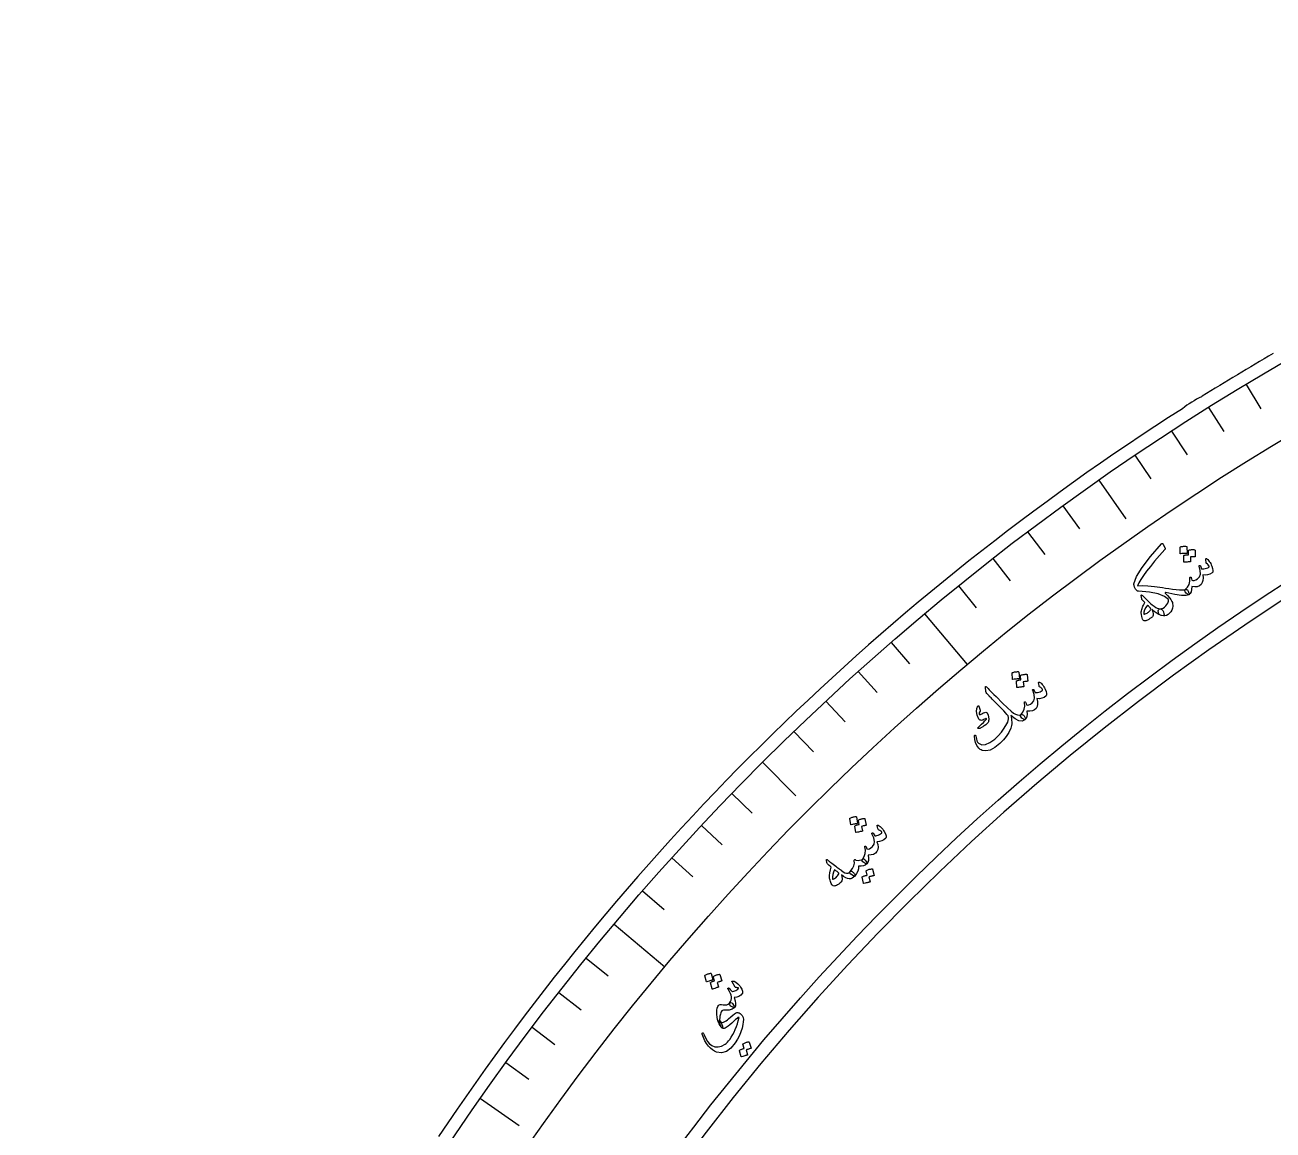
# Model space of a CAD drawing. Header units: millimetres. Extents: x -68 to 68, y -68 to 78.
# Drawn here: x -67.16 to -33.87, y 37.67 to 67.16 of the extents above; entities that cross this region are included whole.
import ezdxf

# ---------------------------------------------------------------- set-up
doc = ezdxf.new("R2010")
doc.units = ezdxf.units.MM
for name, color, linetype in [('CUT_INNER', 6, 'Continuous'), ('CUT_OUTER', 1, 'Continuous'), ('ENGRAVE', 7, 'Continuous'), ('ENGRAVE_FINE', 8, 'Continuous'), ('TEXT', 5, 'Continuous')]:
    doc.layers.add(name, color=color, linetype=linetype)

msp = doc.modelspace()

# ---------------------------------------------------------------- linework, layer by layer
at = {"layer": 'CUT_INNER'}
msp.add_arc((0.0001, -0.0002), 61.7624, 92.285139, 12.656461, dxfattribs=at)
at = {"layer": 'CUT_OUTER'}
msp.add_lwpolyline([(-35.7768, 57.2387), (-35.7617, 57.2481)], dxfattribs=at)
for centre, radius, start, end in [((-0.6176, 1.0093), 66.3168, 120.0935, 122.001596), ((-34.557, 54.7459), 2.7752, 116.07332, 128.50186), ((-0.0058, 0.0048), 67.4925, 122.515335, 146.250665)]:
    msp.add_arc(centre, radius, start, end, dxfattribs=at)
at = {"layer": 'ENGRAVE'}
for points in [[(-38.519, 55.0108), (-37.795, 53.9768)], [(-43.1669, 51.4443), (-42.031, 50.0906)], [(-47.4863, 47.4863), (-46.5937, 46.5937)], [(-51.4443, 43.1669), (-50.0906, 42.031)], [(-55.0108, 38.519), (-53.9768, 37.795)]]:
    msp.add_lwpolyline(points, dxfattribs=at)
for radius in [67.1557, 65.3886, 62.1068]:
    msp.add_circle((0, 0), radius, dxfattribs=at)
at = {"layer": 'ENGRAVE_FINE'}
for points in [[(-34.5878, 57.5637), (-34.1977, 56.9145)], [(-35.5871, 56.9513), (-35.1858, 56.309)], [(-36.5756, 56.3216), (-36.1632, 55.6864)], [(-37.553, 55.6746), (-37.1295, 55.0468)], [(-39.4732, 54.3301), (-39.028, 53.7174)], [(-40.4153, 53.633), (-39.9596, 53.0281)], [(-41.3452, 52.9195), (-40.8789, 52.3227)], [(-42.2625, 52.1898), (-41.7859, 51.6012)], [(-44.0581, 50.6831), (-43.5613, 50.1115)], [(-44.936, 49.9064), (-44.4292, 49.3436)], [(-45.8001, 49.1146), (-45.2836, 48.5607)], [(-46.6503, 48.3078), (-46.1242, 47.763)], [(-48.3078, 46.6503), (-47.763, 46.1242)], [(-49.1146, 45.8001), (-48.5607, 45.2836)], [(-49.9064, 44.936), (-49.3436, 44.4292)], [(-50.6831, 44.0581), (-50.1115, 43.5613)], [(-52.1898, 42.2625), (-51.6012, 41.7859)], [(-52.9195, 41.3452), (-52.3227, 40.8789)], [(-53.633, 40.4153), (-53.0281, 39.9596)], [(-54.3301, 39.4732), (-53.7174, 39.028)]]:
    msp.add_lwpolyline(points, dxfattribs=at)
at = {"layer": 'TEXT'}
for points in [[(-36.8421, 53.3184), (-36.8375, 53.3212), (-36.833, 53.323), (-36.8287, 53.3238), (-36.8247, 53.3236), (-36.8188, 53.322), (-36.8133, 53.3182), (-36.8084, 53.312), (-36.8038, 53.3035), (-36.7472, 53.1844), (-36.7452, 53.1784), (-36.7453, 53.1724), (-36.7475, 53.1665), (-36.7517, 53.1606), (-36.8971, 52.9984), (-37.0269, 52.8477), (-37.1412, 52.7087), (-37.2403, 52.5813), (-37.3241, 52.4659), (-37.3926, 52.3624), (-37.446, 52.271), (-37.4842, 52.1917), (-37.3591, 52.2012), (-37.2069, 52.1969), (-37.0279, 52.1787), (-36.8221, 52.1465), (-36.7367, 52.1326), (-36.6467, 52.1194), (-36.5521, 52.1067), (-36.4528, 52.0945), (-36.3615, 52.0853), (-36.2908, 52.0816), (-36.2407, 52.0833), (-36.211, 52.0905), (-36.1798, 52.0967), (-36.1529, 52.0826), (-36.1302, 52.0484), (-36.1119, 51.9939), (-36.1088, 51.978), (-36.1081, 51.9655), (-36.1099, 51.9565), (-36.1141, 51.951), (-36.1854, 51.9321), (-36.3117, 51.9363), (-36.4931, 51.9634), (-36.73, 52.0128), (-36.7412, 52.0116), (-36.7475, 52.009), (-36.7491, 52.0049), (-36.7458, 51.9992), (-36.6846, 51.9342), (-36.6344, 51.8757), (-36.5952, 51.824), (-36.5671, 51.7788), (-36.5554, 51.745), (-36.548, 51.712), (-36.5449, 51.6796), (-36.546, 51.6481), (-36.5553, 51.5936), (-36.5721, 51.5446), (-36.5964, 51.5008), (-36.6282, 51.4624), (-36.669, 51.4267), (-36.7104, 51.4026), (-36.7524, 51.3903), (-36.7951, 51.3897), (-36.8474, 51.4002), (-36.8868, 51.4186), (-36.913, 51.4449), (-36.9262, 51.4792), (-36.9301, 51.5226), (-36.9241, 51.5538), (-36.9083, 51.573), (-36.8827, 51.58), (-36.841, 51.5859), (-36.8014, 51.6004), (-36.7638, 51.6235), (-36.7284, 51.6552), (-36.698, 51.693), (-36.6756, 51.7344), (-36.6612, 51.7793), (-36.6547, 51.8278), (-36.7637, 51.9104), (-36.9339, 51.9753), (-37.1657, 52.0218), (-37.4592, 52.0493), (-37.4833, 52.0539), (-37.5041, 52.0652), (-37.5219, 52.0831), (-37.5365, 52.1077), (-37.5605, 52.159), (-37.5768, 52.1996), (-37.5854, 52.2295), (-37.5862, 52.2486), (-37.5088, 52.442), (-37.3602, 52.6844), (-37.1396, 52.9752), (-36.8458, 53.3136), (-36.8451, 53.3141), (-36.8445, 53.3147), (-36.8442, 53.3153), (-36.844, 53.316), (-36.8437, 53.3166), (-36.8434, 53.3172), (-36.8428, 53.3178), (-36.8421, 53.3184)], [(-36.3471, 53.221), (-36.3465, 53.2243), (-36.3445, 53.2273), (-36.3412, 53.2302), (-36.3366, 53.2327), (-36.3171, 53.2376), (-36.2977, 53.2415), (-36.2785, 53.2445), (-36.2593, 53.2466), (-36.24, 53.2477), (-36.2205, 53.2479), (-36.2008, 53.247), (-36.1809, 53.2451), (-36.1751, 53.2435), (-36.1711, 53.2409), (-36.1688, 53.2375), (-36.1682, 53.2332), (-36.1631, 53.0631), (-36.1644, 53.0591), (-36.1678, 53.0565), (-36.1734, 53.0553), (-36.181, 53.0555), (-36.1876, 53.0556), (-36.1977, 53.0555), (-36.2115, 53.0552), (-36.229, 53.0548), (-36.2502, 53.054), (-36.2755, 53.0527), (-36.3048, 53.051), (-36.3381, 53.0488), (-36.3428, 53.0489), (-36.346, 53.0502), (-36.3476, 53.0525), (-36.3476, 53.0559)], [(-36.1277, 53.1329), (-36.127, 53.1362), (-36.1251, 53.1393), (-36.1218, 53.1421), (-36.1172, 53.1446), (-36.0977, 53.1494), (-36.0784, 53.1533), (-36.0592, 53.1562), (-36.04, 53.1582), (-36.0208, 53.1593), (-36.0014, 53.1593), (-35.9817, 53.1584), (-35.9618, 53.1565), (-35.9571, 53.1549), (-35.9537, 53.1523), (-35.9516, 53.1484), (-35.9507, 53.1435), (-35.9458, 52.9735), (-35.9468, 52.9705), (-35.9498, 52.9685), (-35.9549, 52.9673), (-35.962, 52.967), (-35.9668, 52.9669), (-35.9742, 52.9668), (-35.9843, 52.9665), (-35.997, 52.9661), (-36.0123, 52.9655), (-36.0302, 52.9646), (-36.0506, 52.9635), (-36.0735, 52.962), (-36.0689, 52.8372), (-36.0702, 52.8332), (-36.0736, 52.8306), (-36.0791, 52.8294), (-36.0867, 52.8296), (-36.0932, 52.8297), (-36.1034, 52.8296), (-36.1172, 52.8294), (-36.1345, 52.8289), (-36.1557, 52.8281), (-36.1809, 52.8269), (-36.2101, 52.8252), (-36.2434, 52.823), (-36.2474, 52.8237), (-36.2501, 52.8253), (-36.2514, 52.8278), (-36.2513, 52.8313), (-36.2512, 52.9961), (-36.2506, 52.9994), (-36.2486, 53.0025), (-36.2454, 53.0053), (-36.2408, 53.0078), (-36.227, 53.0113), (-36.2132, 53.0144), (-36.1993, 53.0171), (-36.1853, 53.0195), (-36.1712, 53.0213), (-36.157, 53.0224), (-36.1429, 53.0229), (-36.1287, 53.0226)], [(-35.6619, 52.9125), (-35.66, 52.9172), (-35.6554, 52.9191), (-35.6482, 52.9183), (-35.6383, 52.9148), (-35.6246, 52.9066), (-35.6089, 52.8924), (-35.5912, 52.8722), (-35.5714, 52.846), (-35.5501, 52.8154), (-35.5315, 52.7841), (-35.5155, 52.7522), (-35.5022, 52.7196), (-35.4822, 52.6523), (-35.4746, 52.5994), (-35.4795, 52.5608), (-35.4969, 52.5365), (-35.5539, 52.5026), (-35.6144, 52.4826), (-35.6783, 52.4764), (-35.7457, 52.484), (-35.7356, 52.4065), (-35.7395, 52.338), (-35.7575, 52.2785), (-35.7894, 52.2278), (-35.834, 52.1909), (-35.8904, 52.1699), (-35.9586, 52.1648), (-36.0387, 52.1755), (-36.0433, 52.097), (-36.0571, 52.0336), (-36.0802, 51.9853), (-36.1125, 51.9521), (-36.123, 51.9511), (-36.139, 51.9589), (-36.1606, 51.9756), (-36.1877, 52.001), (-36.2105, 52.0288), (-36.2218, 52.0532), (-36.2214, 52.0741), (-36.2095, 52.0916), (-36.1494, 52.1573), (-36.1087, 52.2321), (-36.0874, 52.3161), (-36.0854, 52.4093), (-36.0853, 52.4144), (-36.0844, 52.4186), (-36.0826, 52.422), (-36.0799, 52.4246), (-36.0759, 52.4267), (-36.0718, 52.4278), (-36.0676, 52.4279), (-36.0632, 52.4269), (-36.0559, 52.4195), (-36.0496, 52.403), (-36.0441, 52.3773), (-36.0394, 52.3424), (-36.0085, 52.3343), (-35.9717, 52.338), (-35.929, 52.3534), (-35.8804, 52.3806), (-35.8315, 52.4316), (-35.8083, 52.5048), (-35.8106, 52.6001), (-35.8385, 52.7177), (-35.84, 52.7237), (-35.8402, 52.7286), (-35.839, 52.7324), (-35.8365, 52.7351), (-35.8319, 52.7377), (-35.8273, 52.7391), (-35.8227, 52.7393), (-35.8182, 52.7384), (-35.8136, 52.7358), (-35.8098, 52.7327), (-35.8067, 52.7291), (-35.8045, 52.7249), (-35.7756, 52.6487), (-35.7463, 52.6449), (-35.7147, 52.6455), (-35.6806, 52.6506), (-35.6442, 52.6602), (-35.611, 52.6728), (-35.5883, 52.6861), (-35.5759, 52.7), (-35.5739, 52.7145), (-35.5806, 52.7302), (-35.5954, 52.749), (-35.6183, 52.7708), (-35.6493, 52.7958), (-35.6536, 52.8058), (-35.6572, 52.8286), (-35.6599, 52.8642), (-35.6619, 52.9125)], [(-36.8801, 51.5795), (-36.8555, 51.5741), (-36.833, 51.5581), (-36.8125, 51.5317), (-36.7941, 51.4948), (-36.7786, 51.4497), (-36.7734, 51.4174), (-36.7783, 51.3977), (-36.7935, 51.3908), (-36.8574, 51.4003), (-36.9296, 51.4332), (-37.0103, 51.4893), (-37.0994, 51.5686), (-37.0761, 51.501), (-37.0647, 51.4471), (-37.065, 51.4067), (-37.0771, 51.3799), (-37.0868, 51.3699), (-37.0977, 51.3598), (-37.1099, 51.3497), (-37.1233, 51.3395), (-37.1378, 51.3292), (-37.1531, 51.3186), (-37.1692, 51.3077), (-37.1861, 51.2964), (-37.217, 51.2782), (-37.2425, 51.2654), (-37.2627, 51.2579), (-37.2774, 51.2558), (-37.3042, 51.2618), (-37.3251, 51.2718), (-37.3403, 51.2858), (-37.3495, 51.3037), (-37.367, 51.373), (-37.3785, 51.4285), (-37.3841, 51.4703), (-37.3837, 51.4982), (-37.3781, 51.5286), (-37.3708, 51.5589), (-37.3619, 51.5892), (-37.3514, 51.6195), (-37.3392, 51.6501), (-37.3251, 51.6811), (-37.3091, 51.7126), (-37.2912, 51.7445), (-37.3419, 51.7987), (-37.3524, 51.81), (-37.3603, 51.821), (-37.3658, 51.8318), (-37.3687, 51.8423), (-37.386, 51.9345), (-37.3854, 51.9479), (-37.3787, 51.952), (-37.3659, 51.9468), (-37.347, 51.9323), (-37.2956, 51.88), (-37.2482, 51.8322), (-37.2046, 51.789), (-37.165, 51.7505), (-37.1291, 51.7167), (-37.0969, 51.6881), (-37.0684, 51.6645), (-37.0435, 51.646), (-36.9987, 51.6178), (-36.9565, 51.5974), (-36.917, 51.5846), (-36.8801, 51.5795)], [(-37.2181, 51.6786), (-37.2643, 51.6118), (-37.2954, 51.5494), (-37.3114, 51.4915), (-37.3122, 51.4382), (-37.2951, 51.4389), (-37.2759, 51.4435), (-37.2545, 51.452), (-37.231, 51.4644), (-37.2184, 51.4727), (-37.206, 51.4816), (-37.1938, 51.491), (-37.1819, 51.501), (-37.1704, 51.5117), (-37.1594, 51.5234), (-37.1489, 51.5359), (-37.139, 51.5494), (-37.1311, 51.5699), (-37.1353, 51.5928), (-37.1517, 51.6179), (-37.1802, 51.6454), (-37.1947, 51.657), (-37.2058, 51.6665), (-37.2136, 51.6736), (-37.2181, 51.6786)], [(-40.8303, 49.8645), (-40.8299, 49.8679), (-40.8282, 49.8711), (-40.8252, 49.8742), (-40.8209, 49.8772), (-40.8019, 49.8837), (-40.7829, 49.8893), (-40.764, 49.894), (-40.745, 49.8977), (-40.7259, 49.9005), (-40.7065, 49.9023), (-40.6868, 49.9031), (-40.6668, 49.903), (-40.6609, 49.9019), (-40.6567, 49.8997), (-40.6541, 49.8965), (-40.6531, 49.8923), (-40.6333, 49.7232), (-40.6343, 49.7191), (-40.6374, 49.7162), (-40.6428, 49.7145), (-40.6505, 49.7141), (-40.657, 49.7136), (-40.6671, 49.7127), (-40.6809, 49.7112), (-40.6982, 49.7092), (-40.7193, 49.7066), (-40.7443, 49.7031), (-40.7734, 49.6988), (-40.8064, 49.6937), (-40.8111, 49.6935), (-40.8144, 49.6945), (-40.8162, 49.6967), (-40.8165, 49.7001)], [(-40.604, 49.7959), (-40.6037, 49.7992), (-40.602, 49.8024), (-40.599, 49.8055), (-40.5946, 49.8084), (-40.5757, 49.8149), (-40.5567, 49.8204), (-40.5378, 49.825), (-40.5189, 49.8287), (-40.4999, 49.8314), (-40.4805, 49.8331), (-40.4608, 49.8339), (-40.4408, 49.8337), (-40.436, 49.8326), (-40.4324, 49.8302), (-40.43, 49.8266), (-40.4286, 49.8218), (-40.409, 49.6528), (-40.4097, 49.6498), (-40.4126, 49.6475), (-40.4175, 49.6459), (-40.4246, 49.645), (-40.4293, 49.6445), (-40.4367, 49.6437), (-40.4467, 49.6425), (-40.4594, 49.641), (-40.4746, 49.6391), (-40.4923, 49.6367), (-40.5125, 49.6337), (-40.5353, 49.6303), (-40.5198, 49.5063), (-40.5207, 49.5022), (-40.5239, 49.4993), (-40.5293, 49.4977), (-40.5369, 49.4972), (-40.5434, 49.4968), (-40.5535, 49.4958), (-40.5672, 49.4944), (-40.5845, 49.4924), (-40.6055, 49.4898), (-40.6305, 49.4864), (-40.6595, 49.4821), (-40.6924, 49.4771), (-40.6965, 49.4774), (-40.6993, 49.4787), (-40.7008, 49.4812), (-40.701, 49.4846), (-40.7152, 49.6488), (-40.7149, 49.6522), (-40.7132, 49.6554), (-40.7102, 49.6585), (-40.7059, 49.6614), (-40.6925, 49.6661), (-40.679, 49.6703), (-40.6653, 49.6743), (-40.6516, 49.6778), (-40.6377, 49.6809), (-40.6237, 49.6832), (-40.6096, 49.6849), (-40.5955, 49.6859)], [(-40.1209, 49.6168), (-40.1194, 49.6216), (-40.115, 49.6239), (-40.1078, 49.6237), (-40.0975, 49.621), (-40.0832, 49.6141), (-40.0664, 49.6013), (-40.047, 49.5827), (-40.025, 49.5583), (-40.0011, 49.5297), (-39.9798, 49.5001), (-39.9612, 49.4697), (-39.9451, 49.4384), (-39.9193, 49.3731), (-39.9071, 49.321), (-39.9086, 49.2821), (-39.9239, 49.2564), (-39.9777, 49.2178), (-40.0362, 49.1926), (-40.0994, 49.1808), (-40.1672, 49.1826), (-40.1504, 49.1063), (-40.1484, 49.0376), (-40.161, 48.9768), (-40.1885, 48.9236), (-40.2297, 48.8829), (-40.2841, 48.8571), (-40.3516, 48.8461), (-40.4323, 48.8498), (-40.43, 48.7712), (-40.4383, 48.7068), (-40.4571, 48.6567), (-40.4864, 48.6208), (-40.4968, 48.6189), (-40.5134, 48.6253), (-40.5364, 48.64), (-40.5656, 48.663), (-40.5907, 48.6887), (-40.604, 48.712), (-40.6055, 48.7329), (-40.5952, 48.7514), (-40.541, 48.822), (-40.5069, 48.9001), (-40.493, 48.9856), (-40.4991, 49.0786), (-40.4995, 49.0837), (-40.4989, 49.088), (-40.4974, 49.0915), (-40.4949, 49.0943), (-40.4912, 49.0968), (-40.4872, 49.0983), (-40.4829, 49.0987), (-40.4785, 49.0981), (-40.4707, 49.0914), (-40.4629, 49.0755), (-40.4552, 49.0503), (-40.4475, 49.016), (-40.416, 49.0106), (-40.3796, 49.0175), (-40.3385, 49.0366), (-40.2924, 49.0679), (-40.2482, 49.1229), (-40.2313, 49.1978), (-40.2419, 49.2926), (-40.2799, 49.4074), (-40.2819, 49.4132), (-40.2825, 49.418), (-40.2817, 49.4219), (-40.2795, 49.4248), (-40.275, 49.4278), (-40.2706, 49.4296), (-40.2661, 49.4302), (-40.2615, 49.4297), (-40.2567, 49.4275), (-40.2526, 49.4247), (-40.2493, 49.4214), (-40.2466, 49.4174), (-40.2112, 49.344), (-40.1817, 49.3428), (-40.1503, 49.3462), (-40.1168, 49.3542), (-40.0814, 49.3669), (-40.0494, 49.3823), (-40.0279, 49.3975), (-40.0168, 49.4124), (-40.0161, 49.4271), (-40.0241, 49.4422), (-40.0405, 49.4596), (-40.0652, 49.4794), (-40.0982, 49.5015), (-40.1034, 49.5111), (-40.1089, 49.5335), (-40.1147, 49.5687), (-40.1209, 49.6168)], [(-41.5371, 49.487), (-41.5378, 49.5026), (-41.5342, 49.5098), (-41.5264, 49.5085), (-41.5143, 49.4987), (-41.5044, 49.4888), (-41.4881, 49.4723), (-41.4656, 49.4493), (-41.4368, 49.4196), (-41.4016, 49.3835), (-41.3599, 49.3409), (-41.3117, 49.2919), (-41.2571, 49.2365), (-41.0851, 49.0639), (-40.9507, 48.9335), (-40.8538, 48.8451), (-40.7945, 48.799), (-40.7342, 48.7677), (-40.6807, 48.7495), (-40.6338, 48.7445), (-40.5937, 48.7526), (-40.5759, 48.7576), (-40.5585, 48.7573), (-40.5416, 48.7517), (-40.5252, 48.7408), (-40.5103, 48.7265), (-40.4982, 48.7105), (-40.4886, 48.693), (-40.4817, 48.6738), (-40.4777, 48.6557), (-40.477, 48.641), (-40.4794, 48.6297), (-40.485, 48.622), (-40.5617, 48.5849), (-40.6504, 48.5915), (-40.7513, 48.6417), (-40.8644, 48.7355), (-40.8537, 48.696), (-40.8458, 48.6532), (-40.8406, 48.6071), (-40.8382, 48.5578), (-40.8394, 48.5117), (-40.8444, 48.4687), (-40.8531, 48.4287), (-40.8655, 48.3916), (-40.9184, 48.2813), (-40.9838, 48.1775), (-41.0615, 48.0802), (-41.1518, 47.9893), (-41.2877, 47.88), (-41.4122, 47.8122), (-41.5257, 47.7863), (-41.6281, 47.8022), (-41.654, 47.8144), (-41.6771, 47.8284), (-41.6975, 47.8442), (-41.715, 47.8618), (-41.7665, 47.9355), (-41.8039, 48.0134), (-41.827, 48.0956), (-41.8358, 48.182), (-41.8353, 48.189), (-41.8336, 48.1953), (-41.8305, 48.2008), (-41.8261, 48.2055), (-41.8216, 48.2083), (-41.8168, 48.2092), (-41.8116, 48.2082), (-41.806, 48.2054), (-41.802, 48.201), (-41.7987, 48.1949), (-41.7963, 48.1872), (-41.7946, 48.1778), (-41.7823, 48.1104), (-41.7667, 48.057), (-41.748, 48.0177), (-41.7261, 47.9923), (-41.6398, 47.9541), (-41.5385, 47.9601), (-41.422, 48.0103), (-41.2902, 48.1044), (-41.1993, 48.1896), (-41.1149, 48.286), (-41.0369, 48.3936), (-40.9651, 48.5126), (-40.9454, 48.5568), (-40.9326, 48.6011), (-40.9265, 48.6456), (-40.9273, 48.6901), (-40.9304, 48.7043), (-40.938, 48.7212), (-40.95, 48.7408), (-40.9665, 48.7632), (-40.9966, 48.7989), (-41.0495, 48.8561), (-41.1255, 48.9347), (-41.2244, 49.0347), (-41.2764, 49.0868), (-41.3213, 49.1318), (-41.3591, 49.1696), (-41.3898, 49.2003), (-41.4135, 49.224), (-41.4305, 49.2409), (-41.4407, 49.2511), (-41.4441, 49.2545), (-41.4785, 49.29), (-41.5037, 49.3215), (-41.5196, 49.3492), (-41.5262, 49.3729)], [(-41.7385, 48.9903), (-41.7355, 48.9923), (-41.7322, 48.9932), (-41.7287, 48.9932), (-41.7249, 48.992), (-41.7224, 48.9902), (-41.7202, 48.988), (-41.7181, 48.9852), (-41.7163, 48.982), (-41.6819, 48.8798), (-41.679, 48.8689), (-41.6779, 48.8597), (-41.6784, 48.8521), (-41.6807, 48.8461), (-41.6945, 48.8255), (-41.7043, 48.8055), (-41.7099, 48.7863), (-41.7114, 48.7677), (-41.709, 48.7608), (-41.7015, 48.7576), (-41.689, 48.758), (-41.6715, 48.7621), (-41.6611, 48.7662), (-41.6505, 48.7708), (-41.6398, 48.7757), (-41.629, 48.7811), (-41.6179, 48.7869), (-41.6066, 48.7933), (-41.595, 48.8003), (-41.583, 48.8078), (-41.5333, 48.824), (-41.495, 48.8028), (-41.4681, 48.7444), (-41.4525, 48.6488), (-41.4522, 48.6166), (-41.455, 48.5889), (-41.461, 48.5656), (-41.4701, 48.5468), (-41.4833, 48.5298), (-41.5043, 48.5095), (-41.5331, 48.486), (-41.5697, 48.4591), (-41.5886, 48.4458), (-41.6072, 48.4338), (-41.6253, 48.423), (-41.6429, 48.4136), (-41.6599, 48.4052), (-41.676, 48.3976), (-41.6912, 48.3907), (-41.7055, 48.3846), (-41.7157, 48.3825), (-41.7245, 48.3826), (-41.7317, 48.385), (-41.7373, 48.3896), (-41.7413, 48.396), (-41.7421, 48.4024), (-41.7397, 48.4086), (-41.7341, 48.4149), (-41.7152, 48.4335), (-41.6935, 48.4542), (-41.6689, 48.477), (-41.6414, 48.502), (-41.5902, 48.5486), (-41.5518, 48.5869), (-41.5263, 48.6169), (-41.5137, 48.6387), (-41.5128, 48.6424), (-41.5135, 48.6457), (-41.5156, 48.6487), (-41.5194, 48.6512), (-41.5224, 48.6522), (-41.5264, 48.6521), (-41.5312, 48.6509), (-41.5371, 48.6485), (-41.5875, 48.6228), (-41.6093, 48.6129), (-41.6298, 48.6065), (-41.649, 48.6038), (-41.6669, 48.6046), (-41.6846, 48.6083), (-41.6993, 48.6153), (-41.7108, 48.6257), (-41.7192, 48.6393), (-41.7622, 48.7429), (-41.7798, 48.8359), (-41.7719, 48.9184), (-41.7385, 48.9903)], [(-45.1569, 45.9831), (-45.1568, 45.9864), (-45.1554, 45.9898), (-45.1527, 45.9931), (-45.1486, 45.9965), (-45.1303, 46.0047), (-45.1119, 46.012), (-45.0934, 46.0183), (-45.0749, 46.0238), (-45.0562, 46.0283), (-45.037, 46.0318), (-45.0175, 46.0345), (-44.9975, 46.0361), (-44.9915, 46.0355), (-44.9871, 46.0337), (-44.9842, 46.0308), (-44.9829, 46.0267), (-44.948, 45.8601), (-44.9485, 45.8559), (-44.9514, 45.8527), (-44.9566, 45.8506), (-44.9642, 45.8494), (-44.9707, 45.8484), (-44.9807, 45.8465), (-44.9942, 45.8438), (-45.0113, 45.8403), (-45.0321, 45.8357), (-45.0567, 45.8301), (-45.0852, 45.8232), (-45.1176, 45.8151), (-45.1223, 45.8145), (-45.1257, 45.8152), (-45.1277, 45.8172), (-45.1283, 45.8205)], [(-44.9253, 45.9351), (-44.9253, 45.9384), (-44.9239, 45.9418), (-44.9212, 45.9451), (-44.9171, 45.9484), (-44.8988, 45.9566), (-44.8804, 45.9638), (-44.862, 45.9701), (-44.8435, 45.9754), (-44.8248, 45.9798), (-44.8057, 45.9833), (-44.7861, 45.9859), (-44.7662, 45.9875), (-44.7613, 45.9868), (-44.7575, 45.9847), (-44.7547, 45.9814), (-44.753, 45.9767), (-44.7182, 45.8102), (-44.7187, 45.8071), (-44.7213, 45.8045), (-44.7261, 45.8025), (-44.7331, 45.801), (-44.7377, 45.8), (-44.745, 45.7985), (-44.7548, 45.7965), (-44.7673, 45.7939), (-44.7823, 45.7906), (-44.7997, 45.7866), (-44.8196, 45.7818), (-44.8419, 45.7763), (-44.8154, 45.6543), (-44.8159, 45.6501), (-44.8188, 45.647), (-44.824, 45.6448), (-44.8316, 45.6437), (-44.838, 45.6426), (-44.848, 45.6408), (-44.8615, 45.6381), (-44.8785, 45.6346), (-44.8993, 45.6301), (-44.9238, 45.6244), (-44.9523, 45.6176), (-44.9846, 45.6096), (-44.9887, 45.6095), (-44.9916, 45.6106), (-44.9934, 45.6129), (-44.9939, 45.6163), (-45.0228, 45.7786), (-45.0228, 45.782), (-45.0214, 45.7853), (-45.0187, 45.7887), (-45.0146, 45.792), (-45.0017, 45.7978), (-44.9887, 45.8033), (-44.9754, 45.8084), (-44.962, 45.8132), (-44.9485, 45.8175), (-44.9348, 45.8211), (-44.9209, 45.8241), (-44.9069, 45.8263)], [(-44.428, 45.8002), (-44.427, 45.8051), (-44.4228, 45.8078), (-44.4156, 45.8083), (-44.4051, 45.8066), (-44.3903, 45.8009), (-44.3723, 45.7897), (-44.3513, 45.773), (-44.3272, 45.7506), (-44.3009, 45.7243), (-44.277, 45.6968), (-44.2557, 45.6682), (-44.2369, 45.6384), (-44.2053, 45.5757), (-44.1885, 45.5249), (-44.1865, 45.4861), (-44.1993, 45.4591), (-44.2495, 45.4157), (-44.3055, 45.3854), (-44.3673, 45.368), (-44.435, 45.3636), (-44.4114, 45.2891), (-44.4032, 45.221), (-44.4104, 45.1592), (-44.4329, 45.1037), (-44.4703, 45.0596), (-44.5221, 45.029), (-44.5883, 45.0119), (-44.669, 45.0083), (-44.6597, 44.9302), (-44.6622, 44.8654), (-44.6764, 44.8138), (-44.7023, 44.7754), (-44.7125, 44.7726), (-44.7296, 44.7774), (-44.7538, 44.79), (-44.785, 44.8102), (-44.8123, 44.8336), (-44.8277, 44.8556), (-44.831, 44.8763), (-44.8224, 44.8956), (-44.7748, 44.9709), (-44.7479, 45.0517), (-44.7417, 45.1381), (-44.7562, 45.2302), (-44.757, 45.2352), (-44.7568, 45.2395), (-44.7557, 45.2432), (-44.7535, 45.2462), (-44.75, 45.249), (-44.7461, 45.2508), (-44.7419, 45.2516), (-44.7374, 45.2514), (-44.729, 45.2455), (-44.7199, 45.2303), (-44.7099, 45.206), (-44.6991, 45.1725), (-44.6673, 45.17), (-44.6317, 45.1801), (-44.5924, 45.2028), (-44.5494, 45.2381), (-44.5103, 45.2969), (-44.5003, 45.373), (-44.5194, 45.4665), (-44.5675, 45.5773), (-44.5701, 45.583), (-44.5711, 45.5877), (-44.5706, 45.5916), (-44.5687, 45.5947), (-44.5645, 45.5981), (-44.5602, 45.6003), (-44.5558, 45.6013), (-44.5512, 45.6012), (-44.5462, 45.5995), (-44.5419, 45.5971), (-44.5383, 45.5941), (-44.5353, 45.5904), (-44.4934, 45.5204), (-44.4639, 45.5219), (-44.4329, 45.5281), (-44.4003, 45.5391), (-44.3662, 45.5549), (-44.3357, 45.5732), (-44.3156, 45.5902), (-44.3059, 45.6061), (-44.3065, 45.6208), (-44.3159, 45.635), (-44.3338, 45.6509), (-44.3602, 45.6684), (-44.395, 45.6875), (-44.4011, 45.6966), (-44.4086, 45.7184), (-44.4176, 45.7529), (-44.428, 45.8002)], [(-45.7792, 44.866), (-45.7798, 44.8822), (-45.7746, 44.8895), (-45.7637, 44.8878), (-45.7471, 44.8771), (-45.7378, 44.8699), (-45.7249, 44.86), (-45.7082, 44.8475), (-45.6879, 44.8324), (-45.6637, 44.8143), (-45.6358, 44.7932), (-45.6039, 44.7689), (-45.5682, 44.7414), (-45.533, 44.7145), (-45.5016, 44.6903), (-45.4739, 44.669), (-45.4498, 44.6504), (-45.4296, 44.6348), (-45.4132, 44.6221), (-45.4007, 44.6123), (-45.392, 44.6056), (-45.3362, 44.5642), (-45.2883, 44.5367), (-45.2484, 44.5229), (-45.2165, 44.5228), (-45.1992, 44.5279), (-45.1817, 44.5374), (-45.164, 44.5514), (-45.1463, 44.5699), (-45.1338, 44.579), (-45.1204, 44.582), (-45.1058, 44.5791), (-45.0903, 44.5702), (-45.0743, 44.5566), (-45.0598, 44.5413), (-45.0467, 44.5241), (-45.0352, 44.5051), (-45.0269, 44.4872), (-45.0226, 44.4722), (-45.022, 44.46), (-45.0254, 44.4505), (-45.0602, 44.4159), (-45.0963, 44.392), (-45.1337, 44.3789), (-45.1724, 44.3766), (-45.2165, 44.386), (-45.2663, 44.4069), (-45.3218, 44.4391), (-45.3828, 44.4828), (-45.3692, 44.4322), (-45.3628, 44.388), (-45.3635, 44.3503), (-45.3716, 44.3189), (-45.3833, 44.2987), (-45.4003, 44.278), (-45.4227, 44.2569), (-45.4503, 44.2354), (-45.4818, 44.215), (-45.5101, 44.1997), (-45.5354, 44.1896), (-45.5575, 44.1847), (-45.5793, 44.1845), (-45.5979, 44.1885), (-45.6135, 44.1966), (-45.626, 44.209), (-45.6387, 44.2274), (-45.651, 44.2497), (-45.6628, 44.2758), (-45.6742, 44.3057), (-45.6846, 44.3369), (-45.6921, 44.3626), (-45.6966, 44.3828), (-45.6982, 44.3975), (-45.6951, 44.4677), (-45.6866, 44.5394), (-45.6727, 44.6124), (-45.6533, 44.6869), (-45.681, 44.7105), (-45.7045, 44.7311), (-45.7241, 44.7487), (-45.7396, 44.7634), (-45.7517, 44.7767), (-45.7609, 44.7902), (-45.7673, 44.8039), (-45.7708, 44.8179)], [(-45.5618, 44.6158), (-45.5929, 44.5504), (-45.6129, 44.4886), (-45.6216, 44.4304), (-45.6191, 44.376), (-45.617, 44.3704), (-45.6133, 44.367), (-45.6082, 44.3659), (-45.6016, 44.3669), (-45.5819, 44.3751), (-45.5624, 44.3859), (-45.5431, 44.3993), (-45.5242, 44.4153), (-45.5055, 44.4338), (-45.4871, 44.4549), (-45.469, 44.4786), (-45.4511, 44.5049), (-45.4488, 44.5094), (-45.4472, 44.5149), (-45.4463, 44.5214), (-45.446, 44.5289), (-45.4579, 44.539), (-45.4705, 44.5492), (-45.4838, 44.5597), (-45.4979, 44.5705), (-45.5127, 44.5814), (-45.5283, 44.5927), (-45.5447, 44.6041), (-45.5618, 44.6158)], [(-44.8224, 44.8956), (-44.8084, 44.9027), (-44.7971, 44.9069), (-44.7884, 44.908), (-44.7824, 44.9062), (-44.7754, 44.9011), (-44.7677, 44.8941), (-44.7594, 44.8851), (-44.7504, 44.8741), (-44.7234, 44.8369), (-44.7064, 44.808), (-44.6994, 44.7875), (-44.7023, 44.7754), (-44.7433, 44.7446), (-44.7944, 44.724), (-44.8557, 44.7135), (-44.9272, 44.7131), (-44.9287, 44.6463), (-44.9455, 44.5802), (-44.9777, 44.515), (-45.0254, 44.4505), (-45.0326, 44.4457), (-45.0413, 44.4445), (-45.0513, 44.4469), (-45.0627, 44.4531), (-45.1297, 44.498), (-45.1371, 44.5031), (-45.1434, 44.5103), (-45.1486, 44.5197), (-45.1526, 44.5312), (-45.1543, 44.5416), (-45.1538, 44.5515), (-45.1511, 44.561), (-45.1463, 44.5699), (-45.0895, 44.6475), (-45.0526, 44.7209), (-45.0355, 44.7903), (-45.0384, 44.8557), (-45.0394, 44.864), (-45.0384, 44.8717), (-45.0354, 44.8787), (-45.0304, 44.885), (-45.0244, 44.8895), (-45.0184, 44.891), (-45.0124, 44.8896), (-45.0064, 44.8851), (-45.0012, 44.8802), (-44.9964, 44.8764), (-44.9919, 44.8736), (-44.9877, 44.8717), (-44.9384, 44.8672), (-44.8944, 44.8697), (-44.8557, 44.8792), (-44.8224, 44.8956)], [(-44.7177, 44.5891), (-44.7177, 44.5925), (-44.7164, 44.5958), (-44.7137, 44.5991), (-44.7097, 44.6024), (-44.6918, 44.6105), (-44.6737, 44.6178), (-44.6556, 44.6241), (-44.6374, 44.6294), (-44.6189, 44.6339), (-44.6, 44.6374), (-44.5807, 44.64), (-44.561, 44.6417), (-44.5562, 44.641), (-44.5523, 44.639), (-44.5495, 44.6357), (-44.5477, 44.631), (-44.5097, 44.4661), (-44.5101, 44.4631), (-44.5126, 44.4605), (-44.5174, 44.4584), (-44.5242, 44.4569), (-44.5296, 44.4565), (-44.5377, 44.4551), (-44.5485, 44.4529), (-44.562, 44.4498), (-44.5785, 44.4457), (-44.598, 44.4408), (-44.6206, 44.4349), (-44.6462, 44.4281), (-44.6172, 44.2993), (-44.6171, 44.2946), (-44.6195, 44.291), (-44.6243, 44.2886), (-44.6317, 44.2874), (-44.6381, 44.2863), (-44.6479, 44.2844), (-44.6613, 44.2817), (-44.6781, 44.2782), (-44.6985, 44.2736), (-44.7228, 44.2679), (-44.7508, 44.261), (-44.7827, 44.253), (-44.7867, 44.2529), (-44.7897, 44.254), (-44.7914, 44.2562), (-44.7921, 44.2596), (-44.8255, 44.4217), (-44.8256, 44.425), (-44.8243, 44.4283), (-44.8216, 44.4317), (-44.8177, 44.435), (-44.803, 44.4425), (-44.788, 44.4491), (-44.7728, 44.4548), (-44.7574, 44.4596), (-44.7417, 44.4635), (-44.726, 44.4667), (-44.7102, 44.4691), (-44.6943, 44.4708)], [(-49.0252, 41.7908), (-49.0254, 41.7941), (-49.0243, 41.7976), (-49.0219, 41.8012), (-49.0181, 41.8049), (-49.0006, 41.8147), (-48.983, 41.8235), (-48.9651, 41.8315), (-48.9472, 41.8385), (-48.9289, 41.8447), (-48.9101, 41.8499), (-48.8909, 41.8542), (-48.8712, 41.8577), (-48.8652, 41.8576), (-48.8606, 41.8562), (-48.8575, 41.8535), (-48.8558, 41.8495), (-48.8062, 41.6867), (-48.8064, 41.6825), (-48.809, 41.6791), (-48.814, 41.6765), (-48.8215, 41.6747), (-48.8278, 41.6731), (-48.8376, 41.6703), (-48.8509, 41.6664), (-48.8675, 41.6614), (-48.8878, 41.6551), (-48.9119, 41.6472), (-48.9397, 41.6379), (-48.9712, 41.627), (-48.9758, 41.6259), (-48.9792, 41.6263), (-48.9814, 41.6281), (-48.9823, 41.6314)], [(-48.7904, 41.7634), (-48.7906, 41.7667), (-48.7895, 41.7702), (-48.7871, 41.7737), (-48.7833, 41.7774), (-48.7658, 41.7871), (-48.7482, 41.7959), (-48.7304, 41.8038), (-48.7124, 41.8108), (-48.6942, 41.8168), (-48.6754, 41.822), (-48.6562, 41.8263), (-48.6365, 41.8296), (-48.6316, 41.8294), (-48.6276, 41.8277), (-48.6245, 41.8245), (-48.6224, 41.82), (-48.573, 41.6573), (-48.5732, 41.6542), (-48.5756, 41.6514), (-48.5802, 41.6489), (-48.587, 41.6468), (-48.5915, 41.6455), (-48.5986, 41.6433), (-48.6083, 41.6404), (-48.6205, 41.6367), (-48.6351, 41.6321), (-48.6521, 41.6266), (-48.6715, 41.6201), (-48.6932, 41.6127), (-48.656, 41.4935), (-48.6561, 41.4893), (-48.6587, 41.4859), (-48.6637, 41.4833), (-48.6711, 41.4815), (-48.6775, 41.4799), (-48.6872, 41.4771), (-48.7005, 41.4733), (-48.7171, 41.4683), (-48.7373, 41.462), (-48.7613, 41.4542), (-48.789, 41.4449), (-48.8205, 41.4341), (-48.8246, 41.4336), (-48.8276, 41.4345), (-48.8295, 41.4366), (-48.8304, 41.4399), (-48.8736, 41.599), (-48.8738, 41.6023), (-48.8728, 41.6058), (-48.8703, 41.6094), (-48.8666, 41.613), (-48.8543, 41.62), (-48.8417, 41.6266), (-48.829, 41.6329), (-48.8161, 41.6388), (-48.803, 41.6443), (-48.7896, 41.6491), (-48.7761, 41.6532), (-48.7623, 41.6567)], [(-48.2974, 41.6303), (-48.301, 41.6377), (-48.3014, 41.6431), (-48.2983, 41.6466), (-48.292, 41.6482), (-48.2434, 41.6428), (-48.1935, 41.6193), (-48.1423, 41.5779), (-48.0897, 41.5185), (-48.0697, 41.4899), (-48.0527, 41.461), (-48.0386, 41.432), (-48.0276, 41.4027), (-48.0198, 41.3746), (-48.016, 41.3518), (-48.0161, 41.3342), (-48.02, 41.3218), (-48.0625, 41.2749), (-48.1139, 41.24), (-48.1742, 41.2171), (-48.2435, 41.2061), (-48.2149, 41.1214), (-48.2037, 41.0498), (-48.2102, 40.9915), (-48.2342, 40.9463), (-48.2407, 40.9424), (-48.2505, 40.9423), (-48.2637, 40.9459), (-48.2802, 40.9533), (-48.327, 40.983), (-48.3565, 41.01), (-48.3687, 41.0344), (-48.3637, 41.0562), (-48.338, 41.0997), (-48.3206, 41.1426), (-48.3115, 41.1848), (-48.3107, 41.2263), (-48.319, 41.2701), (-48.3375, 41.3192), (-48.366, 41.3736), (-48.4046, 41.4332), (-48.4084, 41.4411), (-48.4094, 41.4485), (-48.4075, 41.4553), (-48.4027, 41.4614), (-48.3959, 41.466), (-48.389, 41.4665), (-48.3822, 41.463), (-48.3755, 41.4555), (-48.3519, 41.4249), (-48.3318, 41.4013), (-48.3153, 41.3849), (-48.3024, 41.3755), (-48.2898, 41.3722), (-48.273, 41.3727), (-48.252, 41.3771), (-48.2268, 41.3853), (-48.1994, 41.3978), (-48.1731, 41.4137), (-48.1479, 41.4331), (-48.1238, 41.4558), (-48.1237, 41.4559), (-48.1235, 41.4562), (-48.1231, 41.4566), (-48.1226, 41.4573), (-48.1231, 41.4594), (-48.1256, 41.4617), (-48.1301, 41.4642), (-48.1367, 41.4669), (-48.1463, 41.4696), (-48.1598, 41.4719), (-48.1774, 41.4739), (-48.1989, 41.4757), (-48.2028, 41.4761), (-48.2064, 41.4778), (-48.2098, 41.4809), (-48.213, 41.4853)], [(-48.3625, 41.0577), (-48.3407, 41.0705), (-48.3207, 41.0734), (-48.3023, 41.0662), (-48.2855, 41.0491), (-48.2574, 41.0086), (-48.2392, 40.9783), (-48.2311, 40.958), (-48.233, 40.9477), (-48.2512, 40.9299), (-48.2715, 40.9139), (-48.294, 40.8998), (-48.3187, 40.8874), (-48.3454, 40.8781), (-48.3769, 40.8727), (-48.413, 40.8712), (-48.4539, 40.8737), (-48.4936, 40.8757), (-48.5263, 40.8727), (-48.5522, 40.8647), (-48.571, 40.8518), (-48.5847, 40.8317), (-48.5974, 40.8021), (-48.6093, 40.7627), (-48.6203, 40.7138), (-48.6277, 40.6654), (-48.6301, 40.6263), (-48.6275, 40.5966), (-48.6198, 40.5761), (-48.591, 40.5301), (-48.5698, 40.4879), (-48.5561, 40.4496), (-48.5499, 40.4152), (-48.5502, 40.4048), (-48.552, 40.3987), (-48.5554, 40.3969), (-48.5604, 40.3996), (-48.5906, 40.4259), (-48.6182, 40.4623), (-48.6432, 40.5088), (-48.6656, 40.5654), (-48.6839, 40.6273), (-48.6964, 40.6897), (-48.7033, 40.7527), (-48.7045, 40.8162), (-48.7009, 40.8759), (-48.692, 40.9264), (-48.678, 40.9677), (-48.6588, 40.9996), (-48.6408, 41.0137), (-48.6134, 41.0213), (-48.5766, 41.0224), (-48.5304, 41.0172), (-48.4827, 41.0133), (-48.4388, 41.0187), (-48.3988, 41.0335), (-48.3625, 41.0577)], [(-48.4518, 40.4091), (-48.4814, 40.3917), (-48.5088, 40.3834), (-48.5341, 40.3844), (-48.5573, 40.3945), (-48.5767, 40.4133), (-48.595, 40.4436), (-48.6123, 40.4856), (-48.6284, 40.5392), (-48.6344, 40.5629), (-48.6379, 40.5802), (-48.639, 40.5912), (-48.6377, 40.5959), (-48.6351, 40.5953), (-48.6313, 40.5918), (-48.6262, 40.5854), (-48.6198, 40.5761), (-48.603, 40.5577), (-48.5811, 40.5481), (-48.5539, 40.5473), (-48.5216, 40.5552), (-48.4886, 40.5691), (-48.4558, 40.5876), (-48.423, 40.6107), (-48.3903, 40.6385), (-48.3267, 40.697), (-48.2753, 40.7421), (-48.236, 40.7738), (-48.2089, 40.7921), (-48.1877, 40.8015), (-48.1661, 40.8062), (-48.1441, 40.8062), (-48.1217, 40.8017), (-48.1103, 40.7976), (-48.0994, 40.7929), (-48.0891, 40.7876), (-48.0793, 40.7816), (-48.0699, 40.775), (-48.0609, 40.7676), (-48.0522, 40.7594), (-48.0439, 40.7504), (-48.0295, 40.733), (-48.0174, 40.7145), (-48.0075, 40.6948), (-47.9998, 40.6739), (-47.9943, 40.627), (-47.9977, 40.5646), (-48.0102, 40.4867), (-48.0316, 40.3933), (-48.0623, 40.2928), (-48.1025, 40.1934), (-48.1523, 40.0952), (-48.2116, 39.9982), (-48.3264, 39.8555), (-48.4484, 39.7669), (-48.5779, 39.7322), (-48.7151, 39.7517), (-48.7651, 39.7748), (-48.8165, 39.8096), (-48.8693, 39.8562), (-48.9235, 39.9144), (-48.9749, 39.9821), (-49.0207, 40.058), (-49.061, 40.1422), (-49.0956, 40.2348), (-49.0964, 40.2416), (-49.0959, 40.2478), (-49.0942, 40.2532), (-49.0912, 40.258), (-49.0868, 40.2622), (-49.0819, 40.2649), (-49.0764, 40.2659), (-49.0705, 40.2653), (-49.0646, 40.2616), (-49.0578, 40.2518), (-49.05, 40.2362), (-49.0413, 40.2146), (-48.9975, 40.1175), (-48.949, 40.0376), (-48.8959, 39.9749), (-48.8381, 39.9294), (-48.7572, 39.896), (-48.6714, 39.8901), (-48.5807, 39.9118), (-48.485, 39.9609), (-48.4514, 39.9867), (-48.4193, 40.0167), (-48.3886, 40.0509), (-48.3593, 40.0892), (-48.3172, 40.1535), (-48.2784, 40.2202), (-48.2428, 40.2893), (-48.2104, 40.3608), (-48.181, 40.4349), (-48.1543, 40.5117), (-48.1304, 40.5912), (-48.1091, 40.6734), (-48.1086, 40.6741), (-48.1083, 40.6751), (-48.1081, 40.6762), (-48.1081, 40.6774), (-48.1099, 40.679), (-48.1134, 40.68), (-48.1186, 40.6803), (-48.1257, 40.68), (-48.1395, 40.673), (-48.165, 40.6533), (-48.2022, 40.6207), (-48.251, 40.5753), (-48.305, 40.5255), (-48.3565, 40.4812), (-48.4054, 40.4424), (-48.4518, 40.4091)], [(-48.0099, 39.9633), (-48.0102, 39.9666), (-48.0092, 39.97), (-48.0069, 39.9735), (-48.0033, 39.9771), (-47.9863, 39.9867), (-47.9691, 39.9953), (-47.9517, 40.0031), (-47.9342, 40.0099), (-47.9163, 40.0159), (-47.8979, 40.021), (-47.879, 40.0252), (-47.8596, 40.0285), (-47.8548, 40.0282), (-47.8508, 40.0265), (-47.8477, 40.0235), (-47.8454, 40.019), (-47.7922, 39.8589), (-47.7923, 39.8558), (-47.7946, 39.8531), (-47.799, 39.8507), (-47.8057, 39.8486), (-47.811, 39.8477), (-47.8188, 39.8457), (-47.8293, 39.8426), (-47.8425, 39.8383), (-47.8584, 39.833), (-47.8773, 39.8264), (-47.8991, 39.8187), (-47.9239, 39.8099), (-47.883, 39.6847), (-47.8824, 39.6801), (-47.8844, 39.6763), (-47.889, 39.6736), (-47.8962, 39.6717), (-47.9024, 39.6701), (-47.912, 39.6674), (-47.9249, 39.6636), (-47.9413, 39.6587), (-47.9611, 39.6525), (-47.9846, 39.6448), (-48.0117, 39.6357), (-48.0426, 39.625), (-48.0466, 39.6246), (-48.0496, 39.6254), (-48.0515, 39.6275), (-48.0525, 39.6308), (-48.101, 39.7885), (-48.1013, 39.7917), (-48.1004, 39.7951), (-48.0981, 39.7987), (-48.0945, 39.8023), (-48.0806, 39.811), (-48.0664, 39.8188), (-48.0519, 39.8257), (-48.037, 39.8317), (-48.0219, 39.8369), (-48.0066, 39.8413), (-47.9912, 39.8451), (-47.9756, 39.848)]]:
    msp.add_lwpolyline(points, close=True, dxfattribs=at)

doc.saveas('drawing.dxf')
